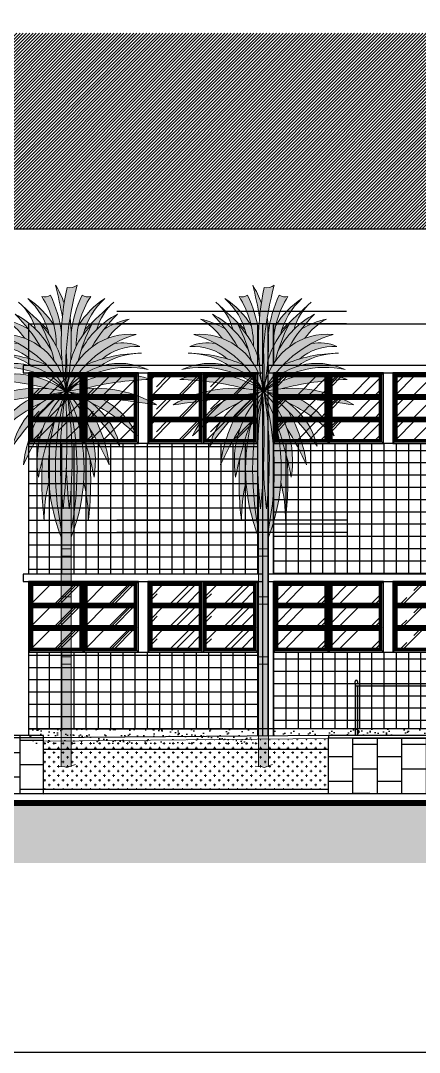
# Model space of a CAD drawing. Header units: metres. Extents: x 2362 to 4220, y 91 to 382.
# Drawn here: x 3689.21 to 3695.72, y 236.79 to 253.61 of the extents above; entities that cross this region are included whole.
import ezdxf

# ---------------------------------------------------------------- set-up
doc = ezdxf.new("R2010")
doc.units = ezdxf.units.M
doc.header["$LTSCALE"] = 5
doc.header["$MEASUREMENT"] = 0
doc.set_wipeout_variables(frame=1)
doc.linetypes.add('DASHED', pattern=[0.75, 0.5, -0.25])
doc.layers.add('AREA', color=31, linetype='Continuous', plot=False)
for name, color, linetype, lineweight in [('HACH', 251, 'Continuous', 5), ('PENA 04', 4, 'Continuous', 25), ('PENA 05', 5, 'Continuous', 25), ('VEGET', 74, 'Continuous', 0)]:
    doc.layers.add(name, color=color, linetype=linetype, lineweight=lineweight)
for name, color, linetype in [('HACHURA', 251, 'Continuous'), ('HACHURA PISOS', 250, 'Continuous'), ('PENA 01', 1, 'Continuous'), ('PENA 02', 2, 'Continuous'), ('PENA 03', 3, 'Continuous'), ('PENA 06', 6, 'Continuous'), ('VEGETACAO', 84, 'Continuous')]:
    doc.layers.add(name, color=color, linetype=linetype)

# ---------------------------------------------------------------- blocks, each defined once
blk = doc.blocks.new('jan padrao fachada')
at = {"layer": 'HACHURA', "ltscale": 1.5}
h = blk.add_hatch(dxfattribs=at)
h.set_pattern_fill('AR-RROOF', color=256, scale=0.5, angle=45, style=0)
h.set_pattern_definition([(45, (0.06500000000005457, 0.798333333333332), (0.4242640687119287, 1.131370849898476), [7.5, -1, 2.5, -0.5]), (45, (0.3584493141925122, 1.445336038119024), (-0.8237794000823279, 0.1166726188957805), [1.5, -0.165, 3, -0.375]), (45, (-0.05874368670765762, 1.275630410634252), (1.60159685938753, 2.075358402782517), [4, -0.7, 2, -0.5])])
h.paths.add_polyline_path([(0.06500000000005457, 1.085000000000001), (0.0650000000000546, 0.798333333333332), (0.8462500000000546, 0.798333333333332), (0.8462500000000546, 1.085000000000001)])
h = blk.add_hatch(dxfattribs=at)
h.set_pattern_fill('AR-RROOF', color=256, scale=0.5, angle=45, style=0)
h.set_pattern_definition([(45, (0.951249999999618, 0.798333333333332), (0.4242640687119287, 1.131370849898476), [7.5, -1, 2.5, -0.5]), (45, (1.244699314192076, 1.445336038119024), (-0.8237794000823279, 0.1166726188957805), [1.5, -0.165, 3, -0.375]), (45, (0.8275063132919058, 1.275630410634252), (1.60159685938753, 2.075358402782517), [4, -0.7, 2, -0.5])])
h.paths.add_polyline_path([(0.951249999999618, 1.085000000000001), (0.951249999999618, 0.798333333333332), (1.732499999999618, 0.798333333333332), (1.732499999999618, 1.085000000000001)])
h = blk.add_hatch(dxfattribs=at)
h.set_pattern_fill('AR-RROOF', color=256, scale=0.5, angle=45, style=0)
h.set_pattern_definition([(45, (0.06500000000005457, 0.4316666666666649), (0.4242640687119287, 1.131370849898476), [7.5, -1, 2.5, -0.5]), (45, (0.3584493141925122, 1.078669371452357), (-0.8237794000823279, 0.1166726188957805), [1.5, -0.165, 3, -0.375]), (45, (-0.05874368670765762, 0.9089637439675844), (1.60159685938753, 2.075358402782517), [4, -0.7, 2, -0.5])])
h.paths.add_polyline_path([(0.06500000000005457, 0.7183333333333337), (0.0650000000000546, 0.4316666666666649), (0.8462500000000546, 0.4316666666666649), (0.8462500000000546, 0.7183333333333337)])
h = blk.add_hatch(dxfattribs=at)
h.set_pattern_fill('AR-RROOF', color=256, scale=0.5, angle=45, style=0)
h.set_pattern_definition([(45, (0.951249999999618, 0.4316666666666649), (0.4242640687119287, 1.131370849898476), [7.5, -1, 2.5, -0.5]), (45, (1.244699314192076, 1.078669371452357), (-0.8237794000823279, 0.1166726188957805), [1.5, -0.165, 3, -0.375]), (45, (0.8275063132919058, 0.9089637439675844), (1.60159685938753, 2.075358402782517), [4, -0.7, 2, -0.5])])
h.paths.add_polyline_path([(0.951249999999618, 0.7183333333333337), (0.951249999999618, 0.4316666666666649), (1.732499999999618, 0.4316666666666649), (1.732499999999618, 0.7183333333333337)])
h = blk.add_hatch(dxfattribs=at)
h.set_pattern_fill('AR-RROOF', color=256, scale=0.5, angle=45, style=0)
h.set_pattern_definition([(45, (0.06500000000005457, 0.06499999999999773), (0.4242640687119287, 1.131370849898476), [7.5, -1, 2.5, -0.5]), (45, (0.3584493141925122, 0.7120027047856894), (-0.8237794000823279, 0.1166726188957805), [1.5, -0.165, 3, -0.375]), (45, (-0.05874368670765762, 0.5422970773009173), (1.60159685938753, 2.075358402782517), [4, -0.7, 2, -0.5])])
h.paths.add_polyline_path([(0.06500000000005457, 0.3516666666666666), (0.0650000000000546, 0.0649999999999977), (0.8462500000000546, 0.0649999999999977), (0.8462500000000546, 0.3516666666666666)])
h = blk.add_hatch(dxfattribs=at)
h.set_pattern_fill('AR-RROOF', color=256, scale=0.5, angle=45, style=0)
h.set_pattern_definition([(45, (0.951249999999618, 0.06499999999999773), (0.4242640687119287, 1.131370849898476), [7.5, -1, 2.5, -0.5]), (45, (1.244699314192076, 0.7120027047856894), (-0.8237794000823279, 0.1166726188957805), [1.5, -0.165, 3, -0.375]), (45, (0.8275063132919058, 0.5422970773009173), (1.60159685938753, 2.075358402782517), [4, -0.7, 2, -0.5])])
h.paths.add_polyline_path([(0.951249999999618, 0.3516666666666666), (0.951249999999618, 0.0649999999999977), (1.732499999999618, 0.0649999999999977), (1.732499999999618, 0.3516666666666666)])
at = {"layer": 'PENA 01', "ltscale": 1.5}
for p, q in [((0.02500000000009095, 1.125), (0.02500000000009095, 0.02500000000000036)), ((0.8862499999998363, 1.15), (0.8862499999998363, 0)), ((0.9112499999998362, 1.15), (0.9112499999998362, 0)), ((0.9112499999996544, 1.125), (0.9112499999996544, 0.02500000000000036))]:
    blk.add_line(p, q, dxfattribs=at)
for points in [[(0, 1.150000000000086), (0.06500000000005457, 1.085000000000001)], [(0.8862500000000182, 1.125), (0.02500000000009095, 1.125), (0.02500000000009095, 0.02500000000000036), (0.8862500000000182, 0.02500000000000036)], [(0.02500000000009095, 0.02500000000000036), (0.8862500000000182, 0.02500000000000036), (0.8862500000000182, 1.125), (0.02500000000009095, 1.125)], [(0.8462500000000546, 1.085000000000001), (0.8862500000000182, 1.125)], [(0.9112499999996544, 0.02500000000000036), (1.772499999999582, 0.02500000000000036), (1.772499999999582, 1.125), (0.9112499999996544, 1.125)], [(0.9112499999996544, 1.125), (0.951249999999618, 1.085000000000001)], [(1.732499999999618, 1.085000000000001), (1.797499999999673, 1.150000000000086)], [(0.06500000000005457, 0.798333333333332), (0.02500000000009095, 0.7583333333333329)], [(0.02500000000009095, 0.7583333333333329), (0.06500000000005457, 0.7183333333333337)], [(0.8462500000000546, 0.798333333333332), (0.8862500000000182, 0.7583333333333329)], [(0.8462500000000546, 0.7183333333333337), (0.8862500000000182, 0.7583333333333329)], [(0.951249999999618, 0.798333333333332), (0.9112499999996544, 0.7583333333333329)], [(0.9112499999996544, 0.7583333333333329), (0.951249999999618, 0.7183333333333337)], [(1.732499999999618, 0.798333333333332), (1.772499999999582, 0.7583333333333329)], [(1.732499999999618, 0.7183333333333337), (1.772499999999582, 0.7583333333333329)], [(0.06500000000005457, 0.4316666666666649), (0.02500000000009095, 0.3916666666666657)], [(0.02500000000009095, 0.3916666666666657), (0.06500000000005457, 0.3516666666666666)], [(0.8462500000000546, 0.4316666666666649), (0.8862500000000182, 0.3916666666666657)], [(0.8462500000000546, 0.3516666666666666), (0.8862500000000182, 0.3916666666666657)], [(0.951249999999618, 0.4316666666666649), (0.9112499999996544, 0.3916666666666657)], [(0.9112499999996544, 0.3916666666666657), (0.951249999999618, 0.3516666666666666)], [(1.732499999999618, 0.4316666666666649), (1.772499999999582, 0.3916666666666657)], [(1.732499999999618, 0.3516666666666666), (1.772499999999582, 0.3916666666666657)], [(0.06500000000005457, 0.06499999999999773), (0, -1.13686837721616e-13)], [(0.8462500000000546, 0.06499999999999773), (0.8862500000000182, 0.02499999999999858)], [(0.951249999999618, 0.06499999999999773), (0.9112499999996544, 0.02499999999999858)], [(1.732499999999618, 0.06499999999999773), (1.797499999999673, -8.526512829121202e-14)]]:
    blk.add_lwpolyline(points, dxfattribs=at)
for points in [[(0.02500000000009095, 0.7583333333333329), (0.8862500000000182, 0.7583333333333329), (0.8862500000000182, 1.125), (0.02500000000009095, 1.125)], [(0.04500000000007276, 0.7783333333333324), (0.8662500000000364, 0.7783333333333324), (0.8662500000000364, 1.105), (0.04500000000007276, 1.105)], [(0.06500000000005457, 0.798333333333332), (0.8462500000000546, 0.798333333333332), (0.8462500000000546, 1.085000000000001), (0.06500000000005457, 1.085000000000001)], [(0.9112499999996544, 0.7583333333333329), (1.772499999999582, 0.7583333333333329), (1.772499999999582, 1.125), (0.9112499999996544, 1.125)], [(0.9312499999996362, 0.7783333333333324), (1.7524999999996, 0.7783333333333324), (1.7524999999996, 1.105), (0.9312499999996362, 1.105)], [(0.951249999999618, 0.798333333333332), (1.732499999999618, 0.798333333333332), (1.732499999999618, 1.085000000000001), (0.951249999999618, 1.085000000000001)], [(0.02500000000009095, 0.3916666666666657), (0.8862500000000182, 0.3916666666666657), (0.8862500000000182, 0.7583333333333329), (0.02500000000009095, 0.7583333333333329)], [(0.04500000000007276, 0.4116666666666653), (0.8662500000000364, 0.4116666666666653), (0.8662500000000364, 0.7383333333333333), (0.04500000000007276, 0.7383333333333333)], [(0.06500000000005457, 0.4316666666666649), (0.8462500000000546, 0.4316666666666649), (0.8462500000000546, 0.7183333333333337), (0.06500000000005457, 0.7183333333333337)], [(0.9112499999996544, 0.3916666666666657), (1.772499999999582, 0.3916666666666657), (1.772499999999582, 0.7583333333333329), (0.9112499999996544, 0.7583333333333329)], [(0.9312499999996362, 0.4116666666666653), (1.7524999999996, 0.4116666666666653), (1.7524999999996, 0.7383333333333333), (0.9312499999996362, 0.7383333333333333)], [(0.951249999999618, 0.4316666666666649), (1.732499999999618, 0.4316666666666649), (1.732499999999618, 0.7183333333333337), (0.951249999999618, 0.7183333333333337)], [(0.02500000000009095, 0.02499999999999858), (0.8862500000000182, 0.02499999999999858), (0.8862500000000182, 0.3916666666666657), (0.02500000000009095, 0.3916666666666657)], [(0.04500000000007276, 0.04499999999999815), (0.8662500000000364, 0.04499999999999815), (0.8662500000000364, 0.3716666666666661), (0.04500000000007276, 0.3716666666666661)], [(0.06500000000005457, 0.06499999999999773), (0.8462500000000546, 0.06499999999999773), (0.8462500000000546, 0.3516666666666666), (0.06500000000005457, 0.3516666666666666)], [(0.9112499999996544, 0.02499999999999858), (1.772499999999582, 0.02499999999999858), (1.772499999999582, 0.3916666666666657), (0.9112499999996544, 0.3916666666666657)], [(0.9312499999996362, 0.04499999999999815), (1.7524999999996, 0.04499999999999815), (1.7524999999996, 0.3716666666666661), (0.9312499999996362, 0.3716666666666661)], [(0.951249999999618, 0.06499999999999773), (1.732499999999618, 0.06499999999999773), (1.732499999999618, 0.3516666666666666), (0.951249999999618, 0.3516666666666666)]]:
    blk.add_lwpolyline(points, close=True, dxfattribs=at)
at = {"layer": 'PENA 02', "ltscale": 1.5}
blk.add_lwpolyline([(1.797499999999673, 1.15), (0, 1.15), (0, 0), (1.797499999999673, 0)], close=True, dxfattribs=at)
blk = doc.blocks.new('dswrewr')
at = {"layer": 'HACHURA', "ltscale": 1.5}
h = blk.add_hatch(dxfattribs=at)
h.set_pattern_fill('AR-SAND', color=256, scale=0.1, style=0, double=1)
h.set_pattern_definition([(142.5, (3.744999999999891, -6.83999999999998), (0.006299335810960816, 0.1926823769013159), [0, -0.152, 0, -0.17, 0, -0.1625]), (172.5, (3.744999999999891, -6.83999999999998), (-0.1769776705267727, 0.282214606522974), [0, -0.082, 0, -0.137, 0, -0.0525]), (212.5, (3.867999999999938, -6.83999999999998), (-0.3114141861751495, 0.0005659053536964942), [0, -0.04999999999999999, 0, -0.18, 0, -0.235]), (222.5, (3.867999999999938, -6.83999999999998), (-0.3006126604572294, 0.08776755649342494), [0, -0.025, 0, -0.118, 0, -0.135])])
h.paths.add_polyline_path([(0, -6.83999999999998), (0, -6.59999999999998), (3.744999999999891, -6.59999999999998), (3.744999999999891, -6.83999999999998)])
at = {"layer": 'HACHURA PISOS', "ltscale": 1.5}
h = blk.add_hatch(dxfattribs=at)
h.set_pattern_fill('_USER', color=256, scale=0.2, style=0, double=1, pattern_type=0)
h.set_pattern_definition([(180, (3.744999999999891, -6.59999999999998), (0, 0.2), []), (90, (3.744999999999891, -6.59999999999998), (0.2, 1.224646799147353e-17), [])])
h.paths.add_polyline_path([(0, -1.94999999999998), (1.797499999999673, -1.94999999999998), (1.947500000000218, -1.94999999999998), (3.744999999999891, -1.94999999999998), (3.744999999999891, -4.079999999999895), (0, -4.079999999999895)])
h.paths.add_polyline_path([(0, -5.34999999999998), (1.797499999999673, -5.34999999999998), (1.947500000000218, -5.350000000000094), (3.744999999999891, -5.34999999999998), (3.744999999999891, -6.59999999999998), (0, -6.59999999999998)])
for p, q in [((1.947500000000218, -1.94999999999998), (1.797499999999673, -1.950000000000093)), ((1.797499999999673, -5.350000000000094), (1.947500000000218, -5.350000000000094))]:
    blk.add_line(p, q, dxfattribs=at)
at = {"layer": 'PENA 01', "ltscale": 1.5}
for p, q in [((-0.08500000000003638, -6.83999999999998), (-0.08500000000003638, 2.131628207280301e-14)), ((3.829999999999927, -6.83999999999998), (3.829999999999927, 2.131628207280301e-14)), ((3.914999999999964, -6.83999999999998), (3.914999999999964, 2.131628207280301e-14)), ((3.744999999999891, -6.59999999999998), (0, -6.59999999999998))]:
    blk.add_line(p, q, dxfattribs=at)
blk.add_lwpolyline([(3.829999999999927, 2.131628207280301e-14), (3.914999999999964, 2.131628207280301e-14)], dxfattribs=at)
at = {"layer": 'PENA 03', "ltscale": 1.5}
for p, q in [((0, -0.6799999999998079), (0, 2.131628207280301e-14)), ((0, 2.131628207280301e-14), (3.744999999999891, 2.131628207280301e-14)), ((3.744999999999891, -0.6799999999998079), (3.744999999999891, 2.131628207280301e-14)), ((4, -0.6799999999998079), (4, 2.131628207280301e-14)), ((0, -4.079999999999895), (0, -0.7999999999998977)), ((3.744999999999891, -4.079999999999895), (3.744999999999891, -0.7999999999998977)), ((4, -4.079999999999895), (4, -0.7999999999998977)), ((0, -6.83999999999998), (0, -4.199999999999894)), ((3.744999999999891, -6.83999999999998), (3.744999999999891, -4.19999999999998)), ((4, -6.83999999999998), (4, -4.199999999999894))]:
    blk.add_line(p, q, dxfattribs=at)
for points in [[(0, 0), (0, -0.6799999999998079)], [(0, -0.7999999999998941), (0, -4.079999999999895)], [(0, -4.199999999999894), (0, -6.739999999999966)]]:
    blk.add_lwpolyline(points, dxfattribs=at)
at = {"layer": 'PENA 04', "ltscale": 1.5}
for points in [[(3.829999999999927, -0.6799999999998079), (-0.08500000000003638, -0.6799999999998079), (-0.08500000000003638, -0.7999999999998977), (3.829999999999927, -0.7999999999998977)], [(3.829999999999927, -4.079999999999895), (-0.08500000000003638, -4.079999999999895), (-0.08500000000003638, -4.19999999999998), (3.829999999999927, -4.19999999999998)]]:
    blk.add_lwpolyline(points, close=True, dxfattribs=at)
at = {"layer": 'PENA 02', "extrusion": (0, 0, -1), "xscale": -1, "zscale": -1}
for p in [(0, -1.94999999999998), (-1.947500000000218, -1.94999999999998), (0, -5.34999999999998), (-1.947500000000218, -5.34999999999998)]:
    blk.add_blockref('jan padrao fachada', p, dxfattribs=at)
blk = doc.blocks.new('A$C68057A29')
at = {"true_color": 0xffffff}
h = blk.add_hatch(color=7, dxfattribs=at)
h.paths.add_polyline_path([(-0.1190139307018399, 9.813361973273402, -0.024317598753519), (0.02216498163488723, 9.160232373031086, -0.01411684907188716), (0.05836001522402512, 9.447636498115926, 0.05718808368073357)])
h.paths.add_polyline_path([(0.3210934033377271, 9.813361973273409, -0.251584152094381), (0.1174947685271945, 9.763864833847023, 0.003873900860496204), (0.1010397363179436, 9.686080127508376), (0.1010397363179436, 8.469131757379358, -0.04966318467448976)])
h.paths.add_polyline_path([(0.1010397363179436, 9.686080127508369, 0.09993427735549397), (0.09795832699001039, 7.65532753121505, -0.02962460026325116), (0.1010397363179436, 8.469131757379337)])
h.paths.add_polyline_path([(0.1799144910005452, 9.160232373031086, 0.02531501324787039), (0.1010397363179436, 8.46913175737928, -0.02962460026324948), (0.1041211456454221, 7.655327531215036, 0.0738176902705266)])
h = blk.add_hatch(color=7, dxfattribs=at)
h.paths.add_polyline_path([(-0.2223724004447831, 9.60820569241696, -0.1933095356850538), (-0.3980092666738528, 9.579893272979838, -0.1471931327707174), (-0.1024005220483559, 8.570447298793447, 0.08645134374641869), (-0.4163655081088109, 9.001754364138819, -0.06300472739441487), (-0.144030515659324, 8.271927726049867, -0.09415340374670095), (0.06666091383522144, 7.826619198327187, -0.04981378983029656), (0.001225789955242362, 8.844357750658332, 0.08303969824623231)])
h.paths.add_polyline_path([(-0.6843987503025346, 9.538019778885285, -0.1464729714199936), (-0.2460263623761421, 8.806891232132372, -0.04458725579515314), (-0.1024005220483559, 8.570447298793447, 0.05846179546384102), (-0.1488344395247623, 8.993269563333321, 0.105010600192783)])
h.paths.add_polyline_path([(-0.4163655081088109, 9.001754364138826, -0.04170333709301344), (-0.2460263623761421, 8.806891232132372, 0.01719772368273883), (-0.2746284168924831, 8.905016234052667, 0.003210254351144208), (-0.8206479230466357, 9.419954790784473, -0.13164279730712), (-0.5236814835657242, 8.912722219736395, -0.07654538225946386), (-0.199145536118067, 8.47486248445599, 0.0460098856588454)])
h.paths.add_polyline_path([(-0.9417171850805062, 9.220527404804614, -0.0616954945386772), (-0.4207362368774739, 8.551972453737974, -0.07500083298070696), (-0.144030515659324, 8.271927726049867, 0.01694571880293388), (-0.199145536118067, 8.474862484455983, 0.1502534419192246)])
h = blk.add_hatch(color=7, dxfattribs=at)
h.paths.add_polyline_path([(0.4244518707819225, 9.608205692793199, 0.1933095356850538), (0.6000887370441887, 9.579893273560415, 0.1471931327707174), (0.3044799935928495, 8.570447299030121, -0.08645134374641869), (0.6184449791512634, 9.001754364740755, 0.06300472739441487), (0.3461099875507898, 8.271927726334972, 0.09415340374670095), (0.1354185585746563, 7.826619198367183, 0.04981378983029656), (0.2008536812709281, 8.84435775077445, -0.08303969824623231)])
h.paths.add_polyline_path([(0.8864782207215285, 9.538019779799036, 0.1464729714199936), (0.4481058336455135, 8.806891232536138, 0.04458725579515314), (0.3044799935928495, 8.570447299030121, -0.05846179546384102), (0.3509139105772192, 8.993269563624011, -0.105010600192783)])
h.paths.add_polyline_path([(0.6184449791512634, 9.001754364740755, 0.04170333709301344), (0.4481058336455135, 8.806891232536138, -0.01719772368273883), (0.4767078880481677, 8.905016234489707, -0.003210254351144208), (1.022727393602963, 9.419954791856732, 0.13164279730712), (0.7257609547118591, 8.912722220463174, 0.07654538225946386), (0.4012250077735189, 8.474862484805215, -0.0460098856588454)])
h.paths.add_polyline_path([(1.14379665586921, 9.220527406017716, 0.0616954945386772), (0.6228157084433406, 8.551972454344991, 0.07500083298070696), (0.3461099875507898, 8.271927726334972, -0.01694571880293388), (0.4012250077735189, 8.474862484805215, -0.1502534419192246)])
for points in [[(-0.7444873234115686, 8.72940071701635, -0.07028416718088591), (-0.4207362368774339, 8.551972453738047, 0.03187242589888706), (-0.6695526929583128, 8.91375568858458, 0.07743587628909392), (-1.183698399559128, 9.121261660836042, -0.112611942043023)], [(0.8716321641031755, 8.91375568948095, -0.07743587628907325), (1.385777870462789, 9.121261662330575, 0.1126119420430097), (0.9465667947711154, 8.729400717999923, 0.07028416718086476), (0.6228157084433406, 8.551972454344991, -0.03187242589888319)], [(-1.322963719838754, 8.809668432538132, -0.1952766297416324), (0.09820782777569548, 7.650858509703667, -0.0001627933618836054), (0.09795832699001039, 7.65532753121505, -0.008484762694116665), (0.06666091383522144, 7.826619198327137, 0.3655580482163912)], [(1.525043191104942, 8.809668434194762, 0.1952766297416324), (0.1038716448383639, 7.650858509706957, 0.0001627933618836054), (0.1041211456190467, 7.655327531218632, 0.008484762694116665), (0.1354185585746563, 7.826619198367133, -0.3655580482163912)], [(0.09820782777594006, 7.650858509703502, 0.3649329403428564), (-1.567773722532399, 8.090331120160288, -0.246731040452535)], [(1.769853194635743, 8.090331122101674, 0.2467310404525094), (0.1038716448383639, 7.650858509707056, -0.3649329403428128)], [(0.1010397363179436, 7.347988853154014, 0.004556877354051571), (0.08718892483102536, 7.610338176931357, 0.06904410345654503), (0.04023055659808961, 5.25545572028755, 0.01452697355741361), (0.1010397363179436, 6.090599680955549)], [(0.1010397366489997, 7.347988853154014, -0.004556877354051571), (0.1148905478303277, 7.610338176947472, -0.06904410345654503), (0.1618489188031162, 5.255455720358292, -0.01452697355741361), (0.1010397381119219, 6.090599680955549)], [(0.1010397402092167, 4.287788732693159), (0.2020794765267055, 4.287788732810704), (0.2020794726354325, 0), (0, 0), (0, 3.009978307239123)], [(0.1010397363179436, 4.287788732693159), (0, 4.287788732693159), (0, 3), (0.1010397363179436, 3)]]:
    blk.add_hatch(color=7, dxfattribs=at).paths.add_polyline_path(points)
h = blk.add_hatch(color=7, dxfattribs=at)
h.paths.add_polyline_path([(-1.399316433672552, 8.425587329826426, -0.1493799543364882), (-0.5777887966096675, 8.151839430882061, -0.1613627637330765), (0.0982078277756484, 7.650858509703916, 0.06874595218685883), (-0.2992317703962043, 8.186540582968549, 0.09757405645144762)])
h.paths.add_polyline_path([(-0.8778574798716706, 8.622759072290147, 0.1419186912573585), (-1.398913595234315, 8.564434503737164, -0.1918073011197853), (-0.6317763147789771, 8.307073832228792, -0.03039685314991914), (-0.2992317703962042, 8.186540582968549, 0.07474809038358832)])
h = blk.add_hatch(color=7, dxfattribs=at)
h.paths.add_polyline_path([(1.601395905385743, 8.425587331571883, 0.1493799543364371), (0.7798682686416214, 8.151839431671924, 0.1613627637331096), (0.1038716448388186, 7.650858509707433, -0.06874595218680996), (0.5013112423871462, 8.186540583434052, -0.09757405645147581)])
h.paths.add_polyline_path([(1.079936951355648, 8.622759073428995, -0.1419186912572832), (1.600993066785577, 8.564434505482168, 0.1918073011197161), (0.8338557866300107, 8.30707383308129, 0.03039685314994323), (0.5013112423871462, 8.186540583434052, -0.07474809038361886)])
h = blk.add_hatch(color=7, dxfattribs=at)
h.paths.add_polyline_path([(-1.607996867458291, 7.891035701544898, -0.05431558685191728), (-0.2533993175561059, 7.700588263914403, -0.03631420079640623), (0.1010397363180343, 7.640064321225958, 0.255190206890982)])
h.paths.add_polyline_path([(0.101039736313407, 7.6400643212271, 0.1950089209487025), (-1.742444600820903, 7.373771104735155, 0.006636314242934266)])
h.paths.add_polyline_path([(-1.344845446673831, 6.740401225979831, -0.08848480009613047), (-0.3992492262536562, 7.418417197342702, -0.07691167964384085), (0.01436638020989811, 7.626423105465634, -0.001907112722862606), (-0.5147808913177607, 7.545548097113384, 0.1890091959698029)])
h = blk.add_hatch(color=7, dxfattribs=at)
h.paths.add_polyline_path([(1.810076339793341, 7.891035703533127, 0.05431558685192314), (0.4554787901124655, 7.700588264326747, 0.03631420079638268), (0.1010397363093034, 7.640064321226014, -0.2551902068909678)])
h.paths.add_polyline_path([(0.1010397363133961, 7.640064321227072, -0.1950089209487153), (1.944524073757748, 7.373771106879779, -0.006636314242934686)])
h.paths.add_polyline_path([(0.1877130924281118, 7.626423105567206, 0.001907112722881277), (0.7168603640548099, 7.545548097829737, -0.1890091959698975), (1.546924920347919, 6.740401227661231, 0.08848480009619768), (0.6013286991383211, 7.418417197924683, 0.07691167964460867)])
h = blk.add_hatch(color=7, dxfattribs=at)
h.paths.add_polyline_path([(0.01436638021257813, 7.626423105466039, 0.2626964046922171), (-0.9939744150712926, 6.532192702732257, -0.0673760583018972)])
h.paths.add_polyline_path([(0.1010397363138806, 7.640064321227563, 0.2444536966551034), (-0.4669575824157395, 5.900127944724375, -0.06142138943263771)])
h.paths.add_polyline_path([(0.1010397363133357, 7.640064321227108, -0.0003125956556428521), (0.01436638021261905, 7.626423105466072, 0.02603167739112537), (-0.4103658722320649, 7.235690990890782, 0.1043138463788066), (-0.7746827996961096, 6.148647297490246, -0.03428397021277004), (-0.3807076485902616, 6.883469776612455, -0.1145233367721472)])
h = blk.add_hatch(color=7, dxfattribs=at)
h.paths.add_polyline_path([(-0.1017462276505441, 7.16534256851876, 0.03130978819176004), (-0.3841145516688282, 6.273364216451987, 0.04667259842344228), (-0.3473850751204539, 5.007832550436341, -0.06506129574333255), (-0.253641968521972, 5.798741241729837, -0.09072118018675404)])
h.paths.add_polyline_path([(0, 4.673788525162216), (0, 4.840779775030076, -0.115803743546224), (0.08718892483052532, 7.610338176930125, 0.01616669027256363), (-0.1017462276505543, 7.165342568518734, 0.167775653649647)])
h.paths.add_polyline_path([(0.08718892483089835, 7.610338176931513, 0.1158037435462845), (0, 4.840779775030065), (0, 5.689044260770729, -0.05628854319363103)], flags=17)
h = blk.add_hatch(color=7, dxfattribs=at)
h.paths.add_polyline_path([(0.1877130924299308, 7.626423105566879, -0.2626964046922284), (1.19605388898708, 6.532192704006114, 0.06737605830189977)])
h.paths.add_polyline_path([(0.1010397363133961, 7.640064321227108, -0.2444536966549244), (0.6690370570668165, 5.90012794538584, 0.06142138943259751)])
h.paths.add_polyline_path([(0.1010397363133961, 7.640064321227079, 0.0003125956556428163), (0.1877130924299308, 7.626423105566865, -0.02603167739116681), (0.6124453453298884, 7.235690991485029, -0.1043138463787238), (0.9767622740582738, 6.148647298509125, 0.03428397021280562), (0.5827871220972156, 6.883469777173723, 0.1145233367720341)])
h = blk.add_hatch(color=7, dxfattribs=at)
h.paths.add_polyline_path([(0.3038257008288383, 7.165342568757538, -0.03130978819187186), (0.5861940258860159, 6.273364217016137, -0.046672598423442), (0.5494645508097165, 5.007832550957772, 0.06506129574342298), (0.4557214432911678, 5.798741242143286, 0.09072118018689665)])
h.paths.add_polyline_path([(0.1148905478303277, 7.610338176947664, -0.0161666902725125), (0.3038257008288383, 7.165342568757538, -0.1677756536498243), (0.2020794760778699, 4.673788525280116), (0.2020794758836928, 4.840779775148462, 0.1158037435462498)])
h.paths.add_polyline_path([(0.1148905478303277, 7.610338176947451, -0.1158037435462407), (0.2020794758836928, 4.840779775148462), (0.202079474896891, 5.689044260890505, 0.05628854319356051)], flags=17)
h = blk.add_hatch(color=7, dxfattribs=at)
h.paths.add_polyline_path([(0.1010397363179436, 6.090599680955506, -0.01452697355741258), (0.04023055659808961, 5.255455720287557, -0.01270617907029836), (0, 5.689044260772953), (0, 4.4390835503403), (0.1010397363179436, 4.4390835503403)])
h.paths.add_polyline_path([(0.1010397363179436, 4.4390835503403), (0, 4.4390835503403), (0, 4.287788732693159), (0.1010397363179436, 4.287788732693159)])
h = blk.add_hatch(color=7, dxfattribs=at)
h.paths.add_polyline_path([(0.1010397381119219, 6.090599680955506, 0.01452697355741258), (0.1618489188031162, 5.255455720358306, 0.01270617907029836), (0.202079474896891, 5.689044260890498), (0.2020794763507183, 4.439083550457845), (0.1010397400332295, 4.4390835503403)])
h.paths.add_polyline_path([(0.1010397400332295, 4.4390835503403), (0.2020794763507183, 4.439083550457845), (0.2020794765267055, 4.287788732810704), (0.1010397402092167, 4.287788732693159)])
at = {"layer": 'VEGET'}
for p, q in [((0, 5.689044260772064), (0, 0)), ((0.2020794726354325, 5.689044260772064), (0.2020794726354325, 0)), ((0, 4.4390835503403), (0.2020794726354325, 4.4390835503403)), ((0, 4.287788732693159), (0.2020794726354325, 4.287788732693159)), ((0, 3.464354627972924), (0.2020794726354325, 3.464354627972924)), ((0, 3.313059810325782), (0.2020794726354325, 3.313059810325782)), ((0, 2.240275489490685), (0.2020794726354325, 2.240275489490685)), ((0, 2.088980671843544), (0.2020794726354325, 2.088980671843544))]:
    blk.add_line(p, q, dxfattribs=at)
blk.add_lwpolyline([(-0.06535387513079627, 0.01291680182948696), (0.07343534297859833, 5.966471620977748e-17), (0.1157044695554532, -0.01961424046908888), (0.2876924307847446, 0.04312174660405433)], dxfattribs=at)
for centre, radius, start, end in [((-6.759031281739226, 8.03624866056041), 6.873715308935529, 9.411216534035841, 14.98330147039245), ((-1.623881746481402, 8.857637840663855), 1.782704619565661, 19.3268746656753, 32.41915775548335), ((5.128983929245805, 8.663072224357308), 5.130961700997924, 167.6115032230025, 191.5006685397547), ((6.961110754374658, 8.03624866056041), 6.873715308935529, 165.0166985296075, 183.2141008699789), ((0.1732217895328176, 9.978124489619105), 0.2213881229012856, 255.4208969122008, 311.9074476029338), ((-40.6482963724111, -33.35859064686134), 58.44865721953683, 46.31014303778631, 47.11321299135754), ((-1.618745771553677, 8.61214931165894), 1.135565880033738, 15.34853207368439, 48.81274279736471), ((-1.699208854026438, 8.004680251728871), 1.838741322796814, 32.52343889549673, 56.50221358261645), ((-1.686329779726293, 8.440294142733926), 1.486225877848498, 14.2801393740464, 47.61224762719996), ((-0.3454379626346054, 9.812706009318745), 0.2386744900696452, 257.2754836423592, 301.0389677497332), ((-1.927551320959083, 8.583971862049992), 1.82520090745518, 359.5754398967486, 33.06911362458715), ((-2.39436278912035, 8.557757048062925), 2.41267167325439, 6.822261670240142, 25.80999471783968), ((2.596442261755783, 8.557757048062925), 2.41267167325439, 154.1900052821603, 173.1777383297599), ((2.129630793594515, 8.583971862049992), 1.82520090745518, 146.9308863754128, 180.4245601032514), ((1.90128832666187, 8.004680251728871), 1.838741322796814, 123.4977864173836, 147.4765611045032), ((0.5475174352700378, 9.812706009318745), 0.2386744900696452, 238.9610322502668, 282.7245163576408), ((1.88840925236218, 8.440294142733926), 1.486225877848498, 132.3877523728, 165.7198606259536), ((40.85037584504653, -33.35859064686134), 58.44865721953683, 132.8867870086425, 133.6898569622137), ((1.820825244189109, 8.61214931165894), 1.135565880033738, 131.1872572026353, 164.6514679263156), ((-1.59253684918167, 7.367554055766185), 1.80073297353317, 59.16548182518607, 76.87713228805725), ((-1.822997281465632, 7.962641896826149), 1.323292415893496, 35.41064756237286, 61.11112875376497), ((-1.78310028120859, 7.640056586637257), 1.790478573322885, 27.79097858892679, 61.97084537945008), ((-3.380006470240914, 6.78318744244185), 3.447590568825892, 30.86717736969997, 44.98884406788323), ((-4.926904456610373, 8.663072224357308), 5.130961700997924, 348.4993314602452, 5.560349376460223), ((1.985179753844022, 7.640056586637257), 1.790478573322885, 118.0291546205499, 152.2090214110732), ((3.582085942876347, 6.78318744244185), 3.447590568825892, 135.0111559321168, 149.1328226303), ((1.794616321817102, 7.367554055766185), 1.80073297353317, 103.1228677119427, 120.8345181748139), ((2.025076754101065, 7.962641896826149), 1.323292415893496, 118.888871246235, 144.5893524376272), ((-3.164622528448035, 7.560517315672016), 3.103237161371776, 13.25279288777966, 27.67335165824541), ((-1.497315038527631, 7.88496254342401), 1.55424446536841, 15.10832201887116, 45.93433648197083), ((1.699394511163064, 7.88496254342401), 1.55424446536841, 134.0656635180292, 164.8916779811288), ((3.366702001083468, 7.560517315672016), 3.103237161371776, 152.3266483417546, 166.7472071122203), ((-1.037711944326475, 7.694205798802017), 0.9422126254257333, 80.23203070733666, 112.5416367688536), ((-1.210604537410291, 7.494796219638438), 1.319664170208352, 14.56303728339561, 94.88420509743352), ((-2.039354985492992, 6.480210138283169), 2.437127897788499, 28.70756626290025, 72.90547553593744), ((2.241434458128424, 6.480210138283169), 2.437127897788499, 107.0945244640625, 151.2924337370996), ((1.412684010045723, 7.494796219638438), 1.319664170208352, 85.11579490256649, 165.436962716604), ((1.239791416961907, 7.694205798802017), 0.9422126254257333, 67.45836323114636, 99.76796929266332), ((-1.436469787197439, 6.944497269917129), 1.481555985185936, 54.57895583376775, 89.87880290433583), ((-1.455918080834635, 5.514309850059945), 2.911827658131046, 66.59442330691351, 89.55564737513997), ((-1.338445744790988, 7.47265961380954), 1.093448110892196, 49.73857598868226, 93.17008265453599), ((-6.759031281739226, 8.03624866056041), 6.873715308935529, 356.7858991300211, 3.610681743375136), ((1.657997553470068, 5.514309850059945), 2.911827658131046, 90.44435262486004, 113.4055766930865), ((1.638549259832871, 6.944497269917129), 1.481555985185936, 90.12119709566419, 125.4210441662323), ((1.540525217426421, 7.47265961380954), 1.093448110892196, 86.82991734546403, 130.2614240113177), ((-0.9957523896946441, 6.881294763578289), 1.337526566748698, 35.12508074023042, 115.319846904724), ((1.197831862330077, 6.881294763578289), 1.337526566748698, 64.68015309527601, 144.8749192597694), ((-0.9833341843304879, 6.200305139456631), 1.802435380609172, 53.01427871919362, 110.2774149314656), ((-1.152970282454135, 6.285302880390333), 1.852076899123734, 47.50280731887723, 102.9421203260887), ((1.18541365696592, 6.200305139456631), 1.802435380609172, 69.72258506853446, 126.9857212808064), ((1.355049755089567, 6.285302880390333), 1.852076899123734, 77.05787967391127, 132.4971926811228), ((-1.804690227398623, 1.579358670006584), 6.314741105405107, 75.77905030811607, 88.21504598042506), ((2.006769700034056, 1.579358670006584), 6.314741105405107, 91.78495401957495, 104.2209496918839), ((-0.4922988787288887, 5.233458346807822), 2.478669608522054, 76.15017619728597, 120.2889818424435), ((-10.85192906700286, 76.95070387853515), 70.17073664605135, 277.4591245880601, 278.980033451642), ((3.551925103084159, 3.354826893958446), 5.546247011442136, 129.6301439595481, 145.0482968529298), ((0.4796784344116531, 6.185923198226597), 1.513788390277784, 107.901558156001, 166.7768826564951), ((1.49012064151475, 6.223924031784264), 1.983683210741628, 134.4473375459042, 189.3944116551672), ((6.872288161966935, 4.466930637166961), 7.477872867255032, 154.8913328051769, 168.9504163958899), ((5.942404673201509, 6.039857558849867), 6.062174595946352, 164.9855730712732, 191.4081421975341), ((8.549794746131738, 6.263677162961379), 8.569083566710148, 170.958289505326, 186.756959701142), ((-14.29862962960442, 6.719294267054757), 14.41338734407949, 354.1709310537609, 3.544318152715729), ((0.6943783513643211, 5.233458346807822), 2.478669608522054, 59.71101815755644, 103.849823802714), ((-1.288041168879317, 6.223924031784264), 1.983683210741628, 350.6055883448328, 45.55266245409577), ((-6.670208689331503, 4.466930637166961), 7.477872867255032, 11.04958360411009, 25.10866719479618), ((11.05400853963829, 76.95070387853515), 70.17073664605135, 261.019966548358, 262.5408754119399), ((-8.347715273496306, 6.263677162961379), 8.569083566710148, 353.243040298858, 9.041710494674062), ((-5.740325200566076, 6.039857558849867), 6.062174595946352, 348.5918578024659, 15.01442692872678), ((-3.349845630448726, 3.354826893958446), 5.546247011442136, 34.95170314707005, 50.36985604045182), ((-0.2775989617762207, 6.185923198226597), 1.513788390277784, 13.22311734350452, 72.09844184399905), ((0.09709906263651646, 6.084281551630525), 1.584202321358764, 112.7206504060171, 155.5333152527473), ((1.028582500543052, 4.428692316779191), 3.31317948525397, 115.5281909658984, 135.7547348063916), ((-0.82650302790762, 4.428692316779191), 3.31317948525397, 44.24526519360845, 64.47180903410157), ((0.104980409998916, 6.084281551630525), 1.584202321358764, 24.46668474725275, 67.27934959398293), ((1.984351114423589, 5.828543006398419), 2.777541160169918, 149.5612865611573, 173.3821072989295), ((3.557248890522715, 6.066908448682895), 3.820314488420469, 163.2901889834019, 201.3867251315521), ((-3.355169417887282, 6.066908448682895), 3.820314488420469, 338.6132748684479, 16.70981101659805), ((-1.782271641788157, 5.828543006398419), 2.777541160169918, 6.617892701070516, 30.43871343884274), ((4.774359767756778, 3.646553678300393), 6.087063815551363, 147.8748955222758, 155.7291264157104), ((-4.572280295121345, 3.646553678300393), 6.087063815551363, 24.2708735842896, 32.12510447772441), ((6.398256055413185, 5.836909863909618), 6.796399300634359, 176.3180190850615, 187.0068339621241), ((-6.196176582777753, 5.836909863909618), 6.796399300634359, 352.9931660378755, 3.68198091493812), ((14.50070910223985, 6.719294267054757), 14.41338734407949, 182.4999660207967, 185.829068946239), ((2.72571269988839, 5.044600930919543), 3.073317726589242, 165.7955235952696, 180.685488279101), ((-2.523633227252958, 5.044600930919543), 3.073317726589242, 359.3145117208986, 14.20447640473041)]:
    blk.add_arc(centre, radius, start, end, dxfattribs=at)

msp = doc.modelspace()

# ---------------------------------------------------------------- hatches: boundary and pattern name
at = {"layer": 'HACHURA', "true_color": 0x86cacb}
h = msp.add_hatch(dxfattribs=at)
h.set_pattern_fill('LINE', color=133, scale=0.3, angle=45, style=0)
h.set_pattern_definition([(45, (0, 0), (-0.02651650429449553, 0.02651650429449553), [])])
h.paths.add_polyline_path([(3733.223137277743, 245.2619352547592), (3731.465280564507, 245.2619352547592), (3731.465280564507, 244.6219352547594, -1), (3731.345280564507, 244.6219352547594), (3731.345280564507, 245.2619352547592), (3729.469923851272, 245.2619352547592), (3729.469923851272, 244.6219352547594, -1), (3729.349923851272, 244.6219352547594), (3729.335637277742, 244.5819352547593), (3729.335637277742, 242.0619352547592), (3733.223137277743, 242.0619352547592)])
h.paths.add_polyline_path([(3736.080564579611, 245.2619352547592), (3735.39730394441, 245.2619352547592), (3735.39730394441, 244.6219352547593, -1), (3735.27730394441, 244.6219352547593), (3735.27730394441, 245.2619352547592), (3733.573137277744, 245.2619352547592), (3733.573137277744, 242.0619352547592), (3736.080564579611, 242.0619352547592)])
h.paths.add_polyline_path([(3736.080564579611, 242.0619352547592), (3733.573137277744, 242.0619352547592), (3733.573137277744, 241.9104373815459), (3735.222973642319, 241.9104373815459), (3735.222973642319, 241.1504373815459), (3735.256456067177, 241.1504373815459), (3735.256456067177, 241.0204373815459), (3736.080564579611, 241.0210347977606)])
h.paths.add_polyline_path([(3733.223137277743, 242.0619352547592), (3729.335637277742, 242.0619352547592), (3729.335637277742, 241.9127944052959), (3731.393137277742, 241.9104373815459), (3733.223137277743, 241.9104373815459)])
h.paths.add_polyline_path([(3736.080564579611, 248.8619352547592), (3729.335637277742, 248.8619352547592), (3729.335637277742, 248.6619352547592), (3736.080564579611, 248.6619352547592)])
h.paths.add_polyline_path([(3736.080564579611, 248.6619352547592), (3729.335637277742, 248.6619352547592), (3729.335637277742, 248.1619352547592), (3736.080564579611, 248.1619352547591)])
h.paths.add_polyline_path([(3731.345280564507, 246.9619352547592), (3729.469923851272, 246.9619352547592), (3729.469923851272, 246.5119352547592), (3731.345280564507, 246.5119352547592)])
h.paths.add_polyline_path([(3733.340637277742, 246.9619352547591), (3731.465280564507, 246.9619352547592), (3731.465280564507, 246.5119352547592), (3733.340637277742, 246.5119352547592)])
h.paths.add_polyline_path([(3735.27730394441, 246.9619352547591), (3733.460637277742, 246.9619352547591), (3733.460637277741, 246.5119352547592), (3735.27730394441, 246.5119352547592)])
h.paths.add_polyline_path([(3736.080564579611, 246.9619352547591), (3735.39730394441, 246.9619352547591), (3735.39730394441, 246.5119352547592), (3736.080564579611, 246.5119352547592)])
h.paths.add_polyline_path([(3736.080564579611, 253.4025510852059), (3590.25119059903, 253.4025510852058), (3590.25119059903, 248.8619352547592), (3597.080637277742, 248.8619352547592), (3597.080637277742, 250.2119352547594), (3729.335637277742, 250.2119352547594), (3729.335637277742, 248.8619352547592), (3736.080564579611, 248.8619352547592)])
h.paths.add_polyline_path([(3597.080637277742, 248.8619352547592), (3590.25119059903, 248.8619352547592), (3590.25119059903, 248.6619352547592), (3597.080637277742, 248.6619352547592)])
h.paths.add_polyline_path([(3597.080637277742, 247.8619352547593), (3597.080637277742, 248.6619352547592), (3590.25119059903, 248.6619352547592), (3590.25119059903, 245.4619352547592), (3597.080637277742, 245.4619352547592)])
h.paths.add_polyline_path([(3597.080637277742, 245.4619352547592), (3590.25119059903, 245.4619352547592), (3590.25119059903, 245.2619352547592), (3597.080637277742, 245.2619352547592)])
h.paths.add_polyline_path([(3594.330637277742, 245.2121488947762), (3597.080637277742, 245.2121488947762), (3597.080637277742, 245.2619352547592), (3590.25119059903, 245.2619352547592), (3590.25119059903, 242.0619352547592), (3597.080637277742, 242.0619352547592), (3597.080637277742, 244.4619352547592), (3594.330637277742, 244.4619352547592)])
h.paths.add_polyline_path([(3592.969202736304, 241.6419352547592), (3593.469202736304, 241.6419352547592), (3593.469202736304, 241.7319352547592), (3593.969202736304, 241.7319352547592), (3593.969202736304, 241.8019352547592), (3594.469202736304, 241.8019352547592), (3594.469202736304, 241.8719352547592), (3594.969202736304, 241.8719352547592), (3594.969202736304, 241.9219352547592), (3597.080637277742, 241.9219352547592), (3597.080637277742, 242.0619352547592), (3590.25119059903, 242.0619352547592), (3590.25119059903, 241.2019352547592), (3590.969202736304, 241.2019352547592), (3590.969202736304, 241.2919352547592), (3591.069202736304, 241.2919352547592), (3591.469202736304, 241.2919352547592), (3591.469202736304, 241.3919352547592), (3591.969202736304, 241.3919352547592), (3591.969202736304, 241.4819352547592), (3592.469202736304, 241.4819352547592), (3592.469202736304, 241.5519352547592), (3592.969202736304, 241.5519352547592)])
h.paths.add_polyline_path([(3595.918016120928, 241.9322928326038, 0.2319834105461036), (3595.930582862804, 241.9258862716733, -0.02456887811457235), (3595.999278217178, 241.9220289594348, 0.1815500308317333), (3596.010801895714, 241.9250198639692), (3596.010801389763, 241.9250180729198), (3596.010801895714, 241.9250198639692, -0.1815606098991215), (3595.999278023118, 241.9220271223889, 0.02737854807292991), (3595.922715083958, 241.9258970936884)], flags=16)
at = {"layer": 'HACHURA PISOS', "ltscale": 1.5}
h = msp.add_hatch(dxfattribs=at)
h.set_pattern_fill('_USER', color=256, scale=0.2, style=0, double=1, pattern_type=0)
h.set_pattern_definition([(180, (3693.080637277742, 242.0619352547592), (0, 0.2), []), (90, (3693.080637277742, 242.0619352547592), (0.2, 1.224646799147353e-17), [])])
h.paths.add_polyline_path([(3689.335637277742, 246.7119352547592), (3691.133137277742, 246.7119352547592), (3691.283137277742, 246.7119352547592), (3693.080637277742, 246.7119352547592), (3693.080637277742, 244.5819352547593), (3689.335637277742, 244.5819352547593)])
h.paths.add_polyline_path([(3689.335637277742, 243.3119352547592), (3691.133137277742, 243.3119352547592), (3691.283137277742, 243.3119352547591), (3693.080637277742, 243.3119352547592), (3693.080637277742, 242.0619352547592), (3689.335637277742, 242.0619352547592)])
at = {"layer": 'PENA 01'}
h = msp.add_hatch(dxfattribs=at)
h.set_pattern_fill('EARTH,_O', color=256, scale=0.75, angle=45, double=1)
h.set_pattern_definition([(45, (3589.139435620885, 239.871034758347), (2.775557561562891e-17, 0.2651650429449554), [0.1875, -0.1875]), (45, (3589.089717175333, 239.9207532038992), (2.775557561562891e-17, 0.2651650429449554), [0.1875, -0.1875]), (45, (3589.039998729781, 239.9704716494513), (2.775557561562891e-17, 0.2651650429449554), [0.1875, -0.1875]), (135, (3589.039998729781, 240.0036172798195), (-0.2651650429449553, 5.551115123125783e-17), [0.1875, -0.1875]), (135, (3589.089717175333, 240.0533357253716), (-0.2651650429449553, 5.551115123125783e-17), [0.1875, -0.1875]), (135, (3589.139435620885, 240.1030541709238), (-0.2651650429449553, 5.551115123125783e-17), [0.1875, -0.1875])])
h.paths.add_polyline_path([(3736.080564579611, 240.871034758347), (3709.74372192388, 240.8519425434149), (3676.832574942937, 240.8519352547592), (3664.232574909897, 240.8519352547592), (3605.486178609998, 240.8119352895302), (3604.498623264671, 240.8119352547592), (3599.499689861295, 240.8119352547592), (3589.139435620885, 240.8119352547592), (3589.139435620885, 239.871034758347), (3736.080564579611, 239.871034758347)])

# ---------------------------------------------------------------- linework, layer by layer
at = {"layer": 'AREA', "linetype": 'DASHED', "ltscale": 1.5}
for p, q in [((3750.779079597395, 248.8619352547592), (3574.146167639097, 248.8619352547592)), ((3750.779079597395, 248.6619352547592), (3574.146167639097, 248.6619352547592)), ((3750.779079597395, 245.4619352547592), (3574.146167639097, 245.4619352547592)), ((3750.779079597395, 245.2619352547592), (3574.146167639097, 245.2619352547592)), ((3750.779079597395, 245.2619352547592), (3574.146167639097, 245.2619352547592)), ((3750.779079597395, 245.2619352547592), (3574.146167639097, 245.2619352547592)), ((3750.779079597395, 242.0619352547592), (3574.146167639097, 242.0619352547592))]:
    msp.add_line(p, q, dxfattribs=at)
at = {"layer": 'HACHURA PISOS', "ltscale": 1.5}
for p, q in [((3691.283137277742, 246.7119352547592), (3691.133137277742, 246.7119352547591)), ((3691.133137277742, 243.3119352547591), (3691.283137277742, 243.3119352547591))]:
    msp.add_line(p, q, dxfattribs=at)
at = {"layer": 'PENA 01', "ltscale": 1.5}
for p, q in [((3693.165637277742, 241.8219352547592), (3693.165637277742, 248.6619352547592)), ((3693.080637277742, 242.0619352547592), (3689.335637277742, 242.0619352547592))]:
    msp.add_line(p, q, dxfattribs=at)
at = {"layer": 'PENA 01'}
for p, q in [((3694.672960509347, 242.8019352547592), (3694.672960509347, 242.834435254759)), ((3694.707960509348, 242.834435254759), (3694.707960509347, 242.8019352547592))]:
    msp.add_line(p, q, dxfattribs=at)
at = {"layer": 'PENA 01', "ltscale": 1.5}
msp.add_lwpolyline([(3693.165637277742, 248.6619352547592), (3693.250637277742, 248.6619352547592)], dxfattribs=at)
at = {"layer": 'PENA 01'}
msp.add_arc((3694.690460509347, 242.834435254759), 0.01750000000015461, 0, 180, dxfattribs=at)
at = {"layer": 'PENA 02'}
msp.add_line((3694.707960509347, 242.7569352547592), (3694.672960509347, 242.7569352547592), dxfattribs=at)
msp.add_lwpolyline([(3695.947960509347, 242.7569352547592), (3694.707960509347, 242.7569352547592)], dxfattribs=at)
msp.add_lwpolyline([(3731.35042892654, 241.7294204662662), (3729.335637277742, 241.9127944052959), (3709.743616969472, 241.9352385643127), (3709.743613185277, 241.9519352547591), (3694.232960509347, 241.9519352547591), (3689.582307754968, 241.9119352547592), (3689.582307754967, 241.0019352547591), (3735.256456067177, 241.0204373815459), (3735.256209023627, 241.1504369120787), (3734.693137277744, 241.1504369120787)], close=True, dxfattribs=at)
at = {"layer": 'PENA 03', "ltscale": 1.5}
for p, q in [((3689.335637277742, 248.6619352547592), (3693.080637277742, 248.6619352547592)), ((3693.080637277742, 247.9819352547594), (3693.080637277742, 248.6619352547592)), ((3693.080637277742, 244.5819352547593), (3693.080637277742, 247.8619352547593)), ((3693.080637277742, 241.8219352547592), (3693.080637277742, 244.4619352547592))]:
    msp.add_line(p, q, dxfattribs=at)
for points in [[(3597.080637277742, 241.8219352547592), (3597.080637277742, 250.2119352547594), (3729.335637277742, 250.2119352547594), (3729.335637277742, 241.9127944052959)], [(3689.335637277742, 248.6619352547592), (3689.335637277742, 247.9819352547594)], [(3689.335637277742, 247.8619352547593), (3689.335637277742, 244.5819352547593)], [(3689.335637277742, 244.4619352547593), (3689.335637277742, 241.9519352547592)]]:
    msp.add_lwpolyline(points, dxfattribs=at)
at = {"layer": 'PENA 04', "ltscale": 1.5}
for points in [[(3693.165637277742, 247.9819352547594), (3689.250637277742, 247.9819352547594), (3689.250637277742, 247.8619352547593), (3693.165637277742, 247.8619352547593)], [(3693.165637277742, 244.5819352547593), (3689.250637277742, 244.5819352547593), (3689.250637277742, 244.4619352547592), (3693.165637277742, 244.4619352547592)]]:
    msp.add_lwpolyline(points, close=True, dxfattribs=at)

# ---------------------------------------------------------------- block references
at = {"layer": 'PENA 02'}
msp.add_blockref('dswrewr', (3693.335637277742, 248.6619352547592), dxfattribs=at)
at = {"layer": 'PENA 02', "extrusion": (0, 0, -1), "xscale": -1, "zscale": -1}
for p in [(-3689.335637277742, 246.7119352547592), (-3691.283137277742, 246.7119352547592), (-3689.335637277742, 243.3119352547592), (-3691.283137277742, 243.3119352547592)]:
    msp.add_blockref('jan padrao fachada', p, dxfattribs=at)

# ---------------------------------------------------------------- next in the draw order: wipeouts: each hides what was drawn before it
msp.add_wipeout([(3731.35042892654, 241.72942046626616), (3729.3356372777425, 241.91279440529593), (3709.743616969472, 241.93523856431267), (3709.743613185278, 241.95193525475912), (3694.232960509348, 241.95193525475912), (3689.582307754968, 241.91193525475913), (3689.582307754967, 241.0019352547591), (3735.2564560671776, 241.0204373815459), (3735.256209023628, 241.1504369120787), (3734.693137277744, 241.1504369120787)]).dxf.layer = 'HACH'

# ---------------------------------------------------------------- next in the draw order: hatches: boundary and pattern name
at = {"true_color": 0xffffff}
h = msp.add_hatch(color=7, dxfattribs=at)
h.dxf.hatch_style = 1
h.paths.add_polyline_path([(3705.830983557611, 242.0291647533654), (3705.795983557611, 242.0317508230775), (3705.795983557611, 241.9519352547591), (3705.830983557611, 241.9519352547591)], flags=17)
h.paths.add_polyline_path([(3704.192563049567, 242.1502238862637), (3704.157563049567, 242.1528099559758), (3704.157563049567, 241.9519352547591), (3704.192563049567, 241.9519352547591)], flags=17)
h.paths.add_polyline_path([(3699.277301525435, 242.5134012849586), (3699.242301525435, 242.5159873546706), (3699.242301525435, 241.9519352547591), (3699.277301525435, 241.9519352547591)], flags=17)
h.paths.add_polyline_path([(3700.915722033479, 242.3923421520603), (3700.880722033479, 242.3949282217723), (3700.880722033479, 241.9519352547591), (3700.915722033479, 241.9519352547591)], flags=17)
h.paths.add_polyline_path([(3702.554142541523, 242.271283019162), (3702.519142541523, 242.2738690888741), (3702.519142541523, 241.9519352547591), (3702.554142541523, 241.9519352547591)], flags=17)
h.paths.add_polyline_path([(3694.707960509347, 242.7569352547592), (3694.672960509347, 242.7569352547592), (3694.672960509347, 241.9519352547591), (3694.707960509347, 241.9519352547591)], flags=17)
h.paths.add_polyline_path([(3695.982960509347, 242.8019352547592), (3694.672960509347, 242.8019352547592), (3694.672960509347, 242.7569352547592), (3694.707960509347, 242.7569352547592), (3695.947960509347, 242.7569352547592), (3695.982960509347, 242.7568125856112), (3706.876211549197, 241.9519352547591), (3707.486904065655, 241.9519352547591)])
h.paths.add_polyline_path([(3695.982960509347, 242.7568125856112), (3695.947960509347, 242.7569352547592), (3695.947960509347, 241.9519352547591), (3695.982960509347, 241.9519352547591)], flags=17)
h.paths.add_polyline_path([(3697.638881017391, 242.6344604178569), (3697.603881017391, 242.6370464875689), (3697.603881017391, 241.9519352547591), (3697.638881017391, 241.9519352547591)], flags=17)
at = {"layer": 'HACHURA', "ltscale": 1.5}
h = msp.add_hatch(dxfattribs=at)
h.set_pattern_fill('AR-SAND', color=256, scale=0.1, style=0, double=1)
h.set_pattern_definition([(142.5, (3693.080637277742, 241.8219352547592), (0.006299335810960816, 0.1926823769013159), [0, -0.152, 0, -0.17, 0, -0.1625]), (172.5, (3693.080637277742, 241.8219352547592), (-0.1769776705267727, 0.282214606522974), [0, -0.082, 0, -0.137, 0, -0.0525]), (212.5, (3693.203637277742, 241.8219352547592), (-0.3114141861751495, 0.0005659053536964942), [0, -0.04999999999999998, 0, -0.1799999999999999, 0, -0.2349999999999999]), (222.5, (3693.203637277742, 241.8219352547592), (-0.3006126604572294, 0.08776755649342494), [0, -0.025, 0, -0.118, 0, -0.135])])
h.paths.add_polyline_path([(3689.335637277742, 241.8219352547592), (3689.335637277742, 242.0619352547592), (3693.080637277742, 242.0619352547592), (3693.080637277742, 241.8219352547592)])
h = msp.add_hatch(dxfattribs=at)
h.set_pattern_fill('AR-B88,_I', color=256, scale=0.05, angle=90, style=2)
h.set_pattern_definition([(90, (6214.801678611644, 250.8713335109391), (-0.4, 2.449293598294707e-17), []), (180, (6214.801678611644, 250.8713335109391), (-0.4, -0.2), [0.4, -0.4])])
h.paths.add_polyline_path([(3677.335637277742, 241.9019352547592), (3676.832574909897, 241.9019352547592), (3676.832574909898, 241.0019352547592), (3677.335637277742, 241.0019353655676)])
h.paths.add_polyline_path([(3677.335637277742, 241.9419352547592), (3676.832574909897, 241.9419352547592), (3676.832574909897, 241.9019352547592), (3677.335637277742, 241.9019352547592)])
h.paths.add_polyline_path([(3689.582307754967, 241.9119352547592), (3689.082307752885, 241.9119352547592), (3689.082307752885, 241.0019379529809), (3689.582307754967, 241.0019380631148)])
h.paths.add_polyline_path([(3689.582307754967, 241.9519352547592), (3689.082307752885, 241.9519352547592), (3689.082307752885, 241.9119352547592), (3689.582307754967, 241.9119352547592)])
h = msp.add_hatch(dxfattribs=at)
h.set_pattern_fill('AR-B88,_I', color=256, scale=0.05, angle=90, style=2)
h.set_pattern_definition([(90, (3694.232960509347, 241.0038191862627), (-0.4, 2.449293598294707e-17), []), (180, (3694.232960509347, 241.0038191862627), (-0.4, -0.2), [0.4, -0.4])])
h.paths.add_polyline_path([(3697.080637277742, 241.820830436349), (3697.080637277742, 241.9119352547591), (3694.232960509347, 241.9119352547591), (3694.232960509347, 241.0038191862627), (3708.062290038372, 241.0094213051368)])
at = {"layer": 'VEGET'}
h = msp.add_hatch(dxfattribs=at)
h.set_pattern_fill('CROSS', color=256, scale=0.3, style=0)
h.set_pattern_definition([(0, (3689.582307754967, 241.0719352547592), (0.075, 0.075), [0.0375, -0.1125]), (90, (3689.601057754967, 241.0531852547592), (-0.07499999999999998, 0.075), [0.0375, -0.1125])])
h.paths.add_polyline_path([(3694.232960509347, 241.9019334053878), (3689.582307754967, 241.8619334053878), (3689.582307754967, 241.0719352547592), (3694.232960509347, 241.0719352547592)])

# ---------------------------------------------------------------- next in the draw order: linework, layer by layer
at = {"layer": 'AREA'}
msp.add_lwpolyline([(3708.163606627789, 241.0019352547592), (3695.982960509347, 241.9019352547592), (3694.632960509347, 241.9019352547592)], dxfattribs=at)
at = {"layer": 'PENA 02'}
for p, q in [((3694.672960509347, 242.8019352547592), (3694.672960509347, 241.9519352547591)), ((3694.707960509347, 242.7569352547592), (3694.707960509347, 241.9519352547591))]:
    msp.add_line(p, q, dxfattribs=at)
at = {"layer": 'PENA 02', "ltscale": 1.5}
msp.add_lwpolyline([(3574.146167639097, 262.3186234331051), (3750.779079597395, 262.3186234331051), (3750.779079597395, 236.7862233160295), (3574.146167639097, 236.7862233160295)], close=True, dxfattribs=at)
at = {"layer": 'PENA 02'}
msp.add_lwpolyline([(3694.672960509347, 242.8019352547592), (3695.982960509347, 242.8019352547592), (3707.486904065655, 241.9519352547591)], dxfattribs=at)
at = {"layer": 'PENA 02', "ltscale": 1.5, "const_width": 0.1}
msp.add_lwpolyline([(3739.45926926359, 240.8734840631806), (3709.74372192388, 240.8519425434149), (3676.832574942937, 240.8519352547592), (3664.232574909897, 240.8519352547592), (3605.486178609998, 240.8119352895302), (3604.498623264671, 240.8119352547592), (3599.499689861295, 240.8119352547592), (3589.139435620885, 240.8119352547592)], dxfattribs=at)
at = {"layer": 'PENA 05', "ltscale": 1.5}
msp.add_line((3694.232960509347, 241.9519352547591), (3689.582307754968, 241.9119352547592), dxfattribs=at)
at = {"layer": 'PENA 06', "ltscale": 1.5}
for p, q in [((3689.582307754967, 241.9519352547592), (3689.082307752885, 241.9519352547592)), ((3689.582307754967, 241.9119352547592), (3689.082307752885, 241.9119352547592)), ((3689.582307754967, 241.0019352547591), (3689.582307754967, 241.9519352547592)), ((3694.232960509347, 241.0019352547592), (3694.232960509347, 241.9119352547592)), ((3694.232960509347, 241.0719352547592), (3689.582307754967, 241.0719352547592))]:
    msp.add_line(p, q, dxfattribs=at)
msp.add_lwpolyline([(3694.232960509347, 241.9119352547591), (3708.163606627789, 241.9119352547591), (3708.163606627789, 241.9519352547591), (3694.232960509347, 241.9519352547591)], close=True, dxfattribs=at)
msp.add_lwpolyline([(3739.459160524986, 241.0234840237669), (3739.459160524986, 241.0234840237669), (3709.743613185277, 241.0019425040013), (3676.832574909897, 241.0019352547592), (3664.232574909897, 241.0019352547592), (3605.486076476275, 240.9619352547592), (3604.498623264671, 240.9619352547592), (3599.499689861295, 240.9619352547592), (3589.139435620885, 240.9619352547592)], dxfattribs=at)
at = {"layer": 'VEGET'}
msp.add_line((3694.233390540599, 241.9019371040621), (3689.58273778622, 241.8619371040622), dxfattribs=at)
at = {"layer": 'VEGETACAO', "ltscale": 1.5}
msp.add_line((3694.232960509347, 241.7219352547592), (3689.582307754967, 241.7219352547592), dxfattribs=at)

# ---------------------------------------------------------------- next in the draw order: block references
at = {"layer": 'VEGETACAO', "ltscale": 1.5, "xscale": 0.8, "yscale": 0.8, "zscale": 0.8}
for p in [(3689.872575647417, 241.4432124295402), (3693.092544403158, 241.4432124295402)]:
    msp.add_blockref('A$C68057A29', p, dxfattribs=at)

doc.saveas('drawing.dxf')
